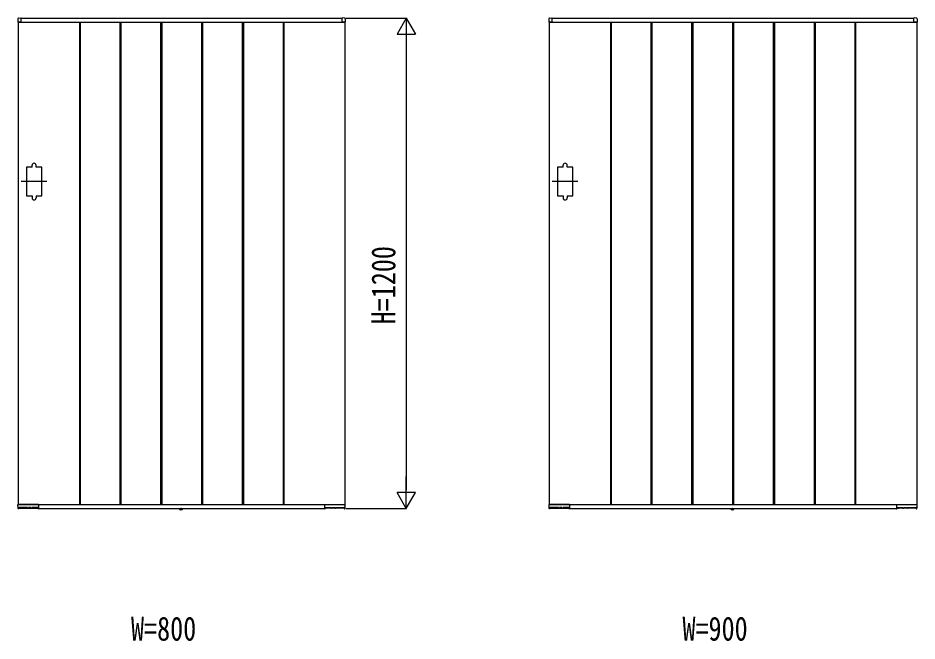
# Model space of a CAD drawing. Units: millimetres, scale not verified. Extents: x -8410 to 8410, y -5940 to 5940.
# Drawn here: x 690 to 2891, y 1326 to 2850 of the extents above; entities that cross this region are included whole.
import ezdxf
from ezdxf.enums import TextEntityAlignment as Align

# ---------------------------------------------------------------- set-up
doc = ezdxf.new("R2010")
doc.units = ezdxf.units.MM
doc.header["$LTSCALE"] = 30
doc.layers.add('0-2_YKK_A1', color=4, linetype='Continuous')
doc.layers.add('0-3_YKK_D', color=6, linetype='Continuous')
doc.styles.add('ＭＳ ゴシック', font='')
doc.styles.get('ＭＳ ゴシック').set_extended_font_data('MS Gothic')

msp = doc.modelspace()

# ---------------------------------------------------------------- linework, layer by layer
at = {"layer": '0-2_YKK_A1'}
for p, q in [((689.54, 2848.63), (689.54, 2840.5)), ((690.04, 2840), (690.04, 1660)), ((690.04, 2840), (1490.04, 2840)), ((697.04, 2840), (690.04, 2840)), ((690.04, 2840), (696.74, 2840)), ((690.95, 2850.13), (696.51, 2850.47)), ((696.74, 2840), (696.74, 2840)), ((697.04, 2850), (1483.04, 2850)), ((697.04, 2840), (697.04, 2850)), ((697.04, 2840.3), (697.04, 2849.97)), ((840.04, 2840), (840.04, 1660)), ((841.54, 2840), (841.54, 1660)), ((938.54, 2840), (938.54, 1660)), ((941.54, 2840), (941.54, 1660)), ((1038.54, 2840), (1038.54, 1660)), ((1041.54, 2840), (1041.54, 1660)), ((1138.54, 2840), (1138.54, 1660)), ((1141.54, 2840), (1141.54, 1660)), ((1238.54, 2840), (1238.54, 1660)), ((1241.54, 2840), (1241.54, 1660)), ((1338.54, 2840), (1338.54, 1660)), ((1340.04, 2840), (1340.04, 1660)), ((1483.04, 2840), (1483.04, 2850)), ((1483.04, 2840.3), (1483.04, 2849.97)), ((1483.04, 2840), (1490.04, 2840)), ((1490.04, 2840), (1483.34, 2840)), ((1483.34, 2840), (1483.34, 2840)), ((1489.13, 2850.13), (1483.57, 2850.47)), ((1490.04, 2840), (1490.04, 1651.83)), ((1490.54, 2848.63), (1490.54, 2840.5)), ((1989.54, 2848.63), (1989.54, 2840.5)), ((1990.04, 2840), (1990.04, 1660)), ((1990.04, 2840), (2890.04, 2840)), ((1997.04, 2840), (1990.04, 2840)), ((1990.04, 2840), (1996.74, 2840)), ((1990.95, 2850.13), (1996.51, 2850.47)), ((1996.74, 2840), (1996.74, 2840)), ((1997.04, 2850), (2883.04, 2850)), ((1997.04, 2840), (1997.04, 2850)), ((1997.04, 2840.3), (1997.04, 2849.97)), ((2140.04, 2840), (2140.04, 1660)), ((2141.54, 2840), (2141.54, 1660)), ((2238.54, 2840), (2238.54, 1660)), ((2241.54, 2840), (2241.54, 1660)), ((2338.54, 2840), (2338.54, 1660)), ((2341.54, 2840), (2341.54, 1660)), ((2438.54, 2840), (2438.54, 1660)), ((2441.54, 2840), (2441.54, 1660)), ((2538.54, 2840), (2538.54, 1660)), ((2541.54, 2840), (2541.54, 1660)), ((2638.54, 2840), (2638.54, 1660)), ((2641.54, 2840), (2641.54, 1660)), ((2738.54, 2840), (2738.54, 1660)), ((2740.04, 2840), (2740.04, 1660)), ((2883.04, 2840), (2883.04, 2850)), ((2883.04, 2840.3), (2883.04, 2849.97)), ((2883.04, 2840), (2890.04, 2840)), ((2890.04, 2840), (2883.34, 2840)), ((2883.34, 2840), (2883.34, 2840)), ((2889.13, 2850.13), (2883.57, 2850.47)), ((2890.04, 2840), (2890.04, 1651.83)), ((2890.54, 2848.63), (2890.54, 2840.5)), ((724.04, 2485), (724.04, 2490)), ((734.04, 2485), (734.04, 2490)), ((2024.04, 2485), (2024.04, 2490)), ((2034.04, 2485), (2034.04, 2490)), ((760.54, 2450), (697.54, 2450)), ((2060.54, 2450), (1997.54, 2450)), ((724.04, 2415), (724.04, 2410)), ((734.04, 2415), (734.04, 2410)), ((2024.04, 2415), (2024.04, 2410)), ((2034.04, 2415), (2034.04, 2410)), ((690.15, 1649.97), (689.57, 1659.47)), ((690.04, 1660), (1490.04, 1660)), ((697.04, 1660), (690.04, 1660)), ((739.74, 1660), (690.07, 1660)), ((691.9, 1649.99), (691.93, 1651.81)), ((712.83, 1652.1), (692.25, 1652.1)), ((713.15, 1651.81), (713.16, 1650.99)), ((714.88, 1650.99), (714.9, 1651.81)), ((721.87, 1652.1), (715.21, 1652.1)), ((722.18, 1651.81), (722.2, 1650.99)), ((723.92, 1650.99), (723.93, 1651.81)), ((737.87, 1652.1), (724.25, 1652.1)), ((734.14, 1652.1), (734.16, 1650.99)), ((738.18, 1651.81), (738.21, 1650.01)), ((740.04, 1660), (740.04, 1650)), ((740.04, 1659.7), (740.04, 1650.02)), ((1440.04, 1660), (1440.04, 1650)), ((1440.04, 1659.7), (1440.04, 1650.02)), ((1440.34, 1660), (1490.01, 1660)), ((1441.9, 1651.81), (1441.87, 1650.01)), ((1442.21, 1652.1), (1455.83, 1652.1)), ((1445.94, 1652.1), (1445.92, 1650.99)), ((1456.16, 1650.99), (1456.15, 1651.81)), ((1457.9, 1651.81), (1457.88, 1650.99)), ((1458.21, 1652.1), (1464.87, 1652.1)), ((1465.2, 1650.99), (1465.18, 1651.81)), ((1466.93, 1651.81), (1466.92, 1650.99)), ((1467.25, 1652.1), (1487.83, 1652.1)), ((1488.18, 1649.99), (1488.15, 1651.81)), ((1489.93, 1649.97), (1490.51, 1659.47)), ((1990.15, 1649.97), (1989.57, 1659.47)), ((1990.04, 1660), (2890.04, 1660)), ((1997.04, 1660), (1990.04, 1660)), ((2039.74, 1660), (1990.07, 1660)), ((1991.9, 1649.99), (1991.93, 1651.81)), ((2012.83, 1652.1), (1992.25, 1652.1)), ((2013.15, 1651.81), (2013.16, 1650.99)), ((2014.88, 1650.99), (2014.9, 1651.81)), ((2021.87, 1652.1), (2015.21, 1652.1)), ((2022.18, 1651.81), (2022.2, 1650.99)), ((2023.92, 1650.99), (2023.93, 1651.81)), ((2037.87, 1652.1), (2024.25, 1652.1)), ((2034.14, 1652.1), (2034.16, 1650.99)), ((2038.18, 1651.81), (2038.21, 1650.01)), ((2040.04, 1660), (2040.04, 1650)), ((2040.04, 1659.7), (2040.04, 1650.02)), ((2840.04, 1660), (2840.04, 1650)), ((2840.04, 1659.7), (2840.04, 1650.02)), ((2840.34, 1660), (2890.01, 1660)), ((2841.9, 1651.81), (2841.87, 1650.01)), ((2842.21, 1652.1), (2855.83, 1652.1)), ((2845.94, 1652.1), (2845.92, 1650.99)), ((2856.16, 1650.99), (2856.15, 1651.81)), ((2857.9, 1651.81), (2857.88, 1650.99)), ((2858.21, 1652.1), (2864.87, 1652.1)), ((2865.2, 1650.99), (2865.18, 1651.81)), ((2866.93, 1651.81), (2866.92, 1650.99)), ((2867.25, 1652.1), (2887.83, 1652.1)), ((2888.18, 1649.99), (2888.15, 1651.81)), ((2889.93, 1649.97), (2890.51, 1659.47)), ((691.4, 1649.5), (690.65, 1649.5)), ((691.91, 1650.5), (738.21, 1650.5)), ((739.54, 1649.52), (738.71, 1649.52)), ((740.04, 1650), (1440.04, 1650)), ((1084.65, 1649.5), (1084.74, 1650)), ((1084.65, 1649.5), (1084.82, 1648.53)), ((1084.65, 1649.5), (1092.47, 1649.5)), ((1084.74, 1650), (1092.38, 1650)), ((1088.56, 1645.8), (1088.56, 1650)), ((1092.47, 1649.5), (1092.3, 1648.53)), ((1092.47, 1649.5), (1092.38, 1650)), ((1440.54, 1649.52), (1441.37, 1649.52)), ((1488.17, 1650.5), (1441.87, 1650.5)), ((1488.68, 1649.5), (1489.43, 1649.5)), ((1991.4, 1649.5), (1990.65, 1649.5)), ((1991.91, 1650.5), (2038.21, 1650.5)), ((2039.54, 1649.52), (2038.71, 1649.52)), ((2040.04, 1650), (2840.04, 1650)), ((2434.65, 1649.5), (2434.74, 1650)), ((2434.65, 1649.5), (2434.82, 1648.53)), ((2434.65, 1649.5), (2442.47, 1649.5)), ((2434.74, 1650), (2442.38, 1650)), ((2438.56, 1645.8), (2438.56, 1650)), ((2442.47, 1649.5), (2442.3, 1648.53)), ((2442.47, 1649.5), (2442.38, 1650)), ((2840.54, 1649.52), (2841.37, 1649.52)), ((2888.17, 1650.5), (2841.87, 1650.5)), ((2888.68, 1649.5), (2889.43, 1649.5))]:
    msp.add_line(p, q, dxfattribs=at)
for points in [[(724.04, 2485), (710.04, 2485), (710.04, 2415), (724.04, 2415)], [(734.04, 2415), (748.04, 2415), (748.04, 2485), (734.04, 2485)], [(2024.04, 2485), (2010.04, 2485), (2010.04, 2415), (2024.04, 2415)], [(2034.04, 2415), (2048.04, 2415), (2048.04, 2485), (2034.04, 2485)], [(692.25, 1652.1), (692.11, 1652.07), (692.03, 1652.02), (691.99, 1651.97), (691.96, 1651.91), (691.94, 1651.86), (691.93, 1651.81)], [(713.15, 1651.81), (713.14, 1651.85), (713.13, 1651.9), (713.11, 1651.95), (713.08, 1651.99), (713.03, 1652.04), (712.95, 1652.08), (712.83, 1652.1)], [(715.21, 1652.1), (715.08, 1652.07), (715, 1652.02), (714.95, 1651.97), (714.92, 1651.91), (714.91, 1651.86), (714.9, 1651.81)], [(722.18, 1651.81), (722.18, 1651.85), (722.17, 1651.9), (722.14, 1651.95), (722.11, 1651.99), (722.06, 1652.04), (721.99, 1652.08), (721.87, 1652.1)], [(724.25, 1652.1), (724.11, 1652.07), (724.03, 1652.02), (723.99, 1651.97), (723.96, 1651.91), (723.94, 1651.86), (723.93, 1651.81)], [(738.18, 1651.81), (738.18, 1651.85), (738.17, 1651.9), (738.14, 1651.95), (738.11, 1651.99), (738.06, 1652.04), (737.99, 1652.08), (737.87, 1652.1)], [(1441.9, 1651.81), (1441.9, 1651.85), (1441.91, 1651.9), (1441.94, 1651.95), (1441.97, 1651.99), (1442.02, 1652.04), (1442.09, 1652.08), (1442.21, 1652.1)], [(1455.83, 1652.1), (1455.97, 1652.07), (1456.04, 1652.02), (1456.09, 1651.97), (1456.12, 1651.91), (1456.14, 1651.86), (1456.15, 1651.81)], [(1457.9, 1651.81), (1457.9, 1651.85), (1457.91, 1651.9), (1457.94, 1651.95), (1457.97, 1651.99), (1458.02, 1652.04), (1458.09, 1652.08), (1458.21, 1652.1)], [(1464.87, 1652.1), (1465, 1652.07), (1465.08, 1652.02), (1465.13, 1651.97), (1465.16, 1651.91), (1465.17, 1651.86), (1465.18, 1651.81)], [(1466.93, 1651.81), (1466.94, 1651.85), (1466.95, 1651.9), (1466.97, 1651.95), (1467, 1651.99), (1467.05, 1652.04), (1467.13, 1652.08), (1467.25, 1652.1)], [(1487.83, 1652.1), (1487.97, 1652.07), (1488.04, 1652.02), (1488.09, 1651.97), (1488.12, 1651.91), (1488.14, 1651.86), (1488.15, 1651.81)], [(1992.25, 1652.1), (1992.11, 1652.07), (1992.03, 1652.02), (1991.99, 1651.97), (1991.96, 1651.91), (1991.94, 1651.86), (1991.93, 1651.81)], [(2013.15, 1651.81), (2013.14, 1651.85), (2013.13, 1651.9), (2013.11, 1651.95), (2013.08, 1651.99), (2013.03, 1652.04), (2012.95, 1652.08), (2012.83, 1652.1)], [(2015.21, 1652.1), (2015.08, 1652.07), (2015, 1652.02), (2014.95, 1651.97), (2014.92, 1651.91), (2014.91, 1651.86), (2014.9, 1651.81)], [(2022.18, 1651.81), (2022.18, 1651.85), (2022.17, 1651.9), (2022.14, 1651.95), (2022.11, 1651.99), (2022.06, 1652.04), (2021.99, 1652.08), (2021.87, 1652.1)], [(2024.25, 1652.1), (2024.11, 1652.07), (2024.03, 1652.02), (2023.99, 1651.97), (2023.96, 1651.91), (2023.94, 1651.86), (2023.93, 1651.81)], [(2038.18, 1651.81), (2038.18, 1651.85), (2038.17, 1651.9), (2038.14, 1651.95), (2038.11, 1651.99), (2038.06, 1652.04), (2037.99, 1652.08), (2037.87, 1652.1)], [(2841.9, 1651.81), (2841.9, 1651.85), (2841.91, 1651.9), (2841.94, 1651.95), (2841.97, 1651.99), (2842.02, 1652.04), (2842.09, 1652.08), (2842.21, 1652.1)], [(2855.83, 1652.1), (2855.97, 1652.07), (2856.04, 1652.02), (2856.09, 1651.97), (2856.12, 1651.91), (2856.14, 1651.86), (2856.15, 1651.81)], [(2857.9, 1651.81), (2857.9, 1651.85), (2857.91, 1651.9), (2857.94, 1651.95), (2857.97, 1651.99), (2858.02, 1652.04), (2858.09, 1652.08), (2858.21, 1652.1)], [(2864.87, 1652.1), (2865, 1652.07), (2865.08, 1652.02), (2865.13, 1651.97), (2865.16, 1651.91), (2865.17, 1651.86), (2865.18, 1651.81)], [(2866.93, 1651.81), (2866.94, 1651.85), (2866.95, 1651.9), (2866.97, 1651.95), (2867, 1651.99), (2867.05, 1652.04), (2867.13, 1652.08), (2867.25, 1652.1)], [(2887.83, 1652.1), (2887.97, 1652.07), (2888.04, 1652.02), (2888.09, 1651.97), (2888.12, 1651.91), (2888.14, 1651.86), (2888.15, 1651.81)], [(1086.26, 1647.42), (1087.42, 1649.74), (1088.56, 1650.35)], [(1090.86, 1647.42), (1089.71, 1649.74), (1088.56, 1650.35)], [(2436.26, 1647.42), (2437.42, 1649.74), (2438.56, 1650.35)], [(2440.86, 1647.42), (2439.71, 1649.74), (2438.56, 1650.35)]]:
    msp.add_lwpolyline(points, dxfattribs=at)
for centre, radius, start, end in [((691.04, 2848.63), 1.5, 93.5, 180), ((690.04, 2840.5), 0.5, 180, 270), ((696.54, 2849.97), 0.5, 0, 93.5), ((696.74, 2840.3), 0.3, 270, 0), ((1483.54, 2849.97), 0.5, 86.5, 180), ((1483.34, 2840.3), 0.3, 180, 270), ((1489.04, 2848.63), 1.5, 0, 86.5), ((1490.04, 2840.5), 0.5, 270, 0), ((1991.04, 2848.63), 1.5, 93.5, 180), ((1990.04, 2840.5), 0.5, 180, 270), ((1996.54, 2849.97), 0.5, 0, 93.5), ((1996.74, 2840.3), 0.3, 270, 0), ((2883.54, 2849.97), 0.5, 86.5, 180), ((2883.34, 2840.3), 0.3, 180, 270), ((2889.04, 2848.63), 1.5, 0, 86.5), ((2890.04, 2840.5), 0.5, 270, 0), ((729.04, 2490), 5, 0, 180), ((2029.04, 2490), 5, 0, 180), ((729.04, 2410), 5, 180, 0), ((2029.04, 2410), 5, 180, 0), ((690.07, 1659.5), 0.5, 90, 183.5), ((713.66, 1651), 0.5, 181, 270), ((714.38, 1651), 0.5, 270, 359), ((722.7, 1651), 0.5, 181, 270), ((723.42, 1651), 0.5, 270, 359), ((734.66, 1651), 0.5, 181, 270), ((739.74, 1659.7), 0.3, 0, 90), ((1440.34, 1659.7), 0.3, 90, 180), ((1445.42, 1651), 0.5, 270, 359), ((1456.66, 1651), 0.5, 181, 270), ((1457.38, 1651), 0.5, 270, 359), ((1465.7, 1651), 0.5, 181, 270), ((1466.42, 1651), 0.5, 270, 359), ((1490.01, 1659.5), 0.5, 356.5, 90), ((1990.07, 1659.5), 0.5, 90, 183.5), ((2013.66, 1651), 0.5, 181, 270), ((2014.38, 1651), 0.5, 270, 359), ((2022.7, 1651), 0.5, 181, 270), ((2023.42, 1651), 0.5, 270, 359), ((2034.66, 1651), 0.5, 181, 270), ((2039.74, 1659.7), 0.3, 0, 90), ((2840.34, 1659.7), 0.3, 90, 180), ((2845.42, 1651), 0.5, 270, 359), ((2856.66, 1651), 0.5, 181, 270), ((2857.38, 1651), 0.5, 270, 359), ((2865.7, 1651), 0.5, 181, 270), ((2866.42, 1651), 0.5, 270, 359), ((2890.01, 1659.5), 0.5, 356.5, 90), ((690.65, 1650), 0.5, 183.5, 269.21081), ((691.4, 1650), 0.5, 269.18971, 359), ((738.71, 1650.02), 0.5, 181.0014, 270.00152), ((739.54, 1650.02), 0.5, 270, 0), ((1085.71, 1648.68), 0.9, 190, 239.36409), ((1088.56, 1653.5), 6.5, 239.36409, 300.63591), ((1091.41, 1648.68), 0.9, 300.63591, 350), ((1440.54, 1650.02), 0.5, 180, 270), ((1441.37, 1650.02), 0.5, 269.99848, 358.9986), ((1488.68, 1650), 0.5, 181, 270.81029), ((1489.43, 1650), 0.5, 270.78919, 356.5), ((1990.65, 1650), 0.5, 183.5, 269.21081), ((1991.4, 1650), 0.5, 269.18971, 359), ((2038.71, 1650.02), 0.5, 181.0014, 270.00152), ((2039.54, 1650.02), 0.5, 270, 0), ((2435.71, 1648.68), 0.9, 190, 239.36409), ((2438.56, 1653.5), 6.5, 239.36409, 300.63591), ((2441.41, 1648.68), 0.9, 300.63591, 350), ((2840.54, 1650.02), 0.5, 180, 270), ((2841.37, 1650.02), 0.5, 269.99848, 358.9986), ((2888.68, 1650), 0.5, 181, 270.81029), ((2889.43, 1650), 0.5, 270.78919, 356.5)]:
    msp.add_arc(centre, radius, start, end, dxfattribs=at)
at = {"layer": '0-3_YKK_D'}
for p, q in [((1492.04, 2850), (1641.04, 2850)), ((1640.04, 2850), (1617.54, 2811.03)), ((1640.04, 2850), (1662.54, 2811.03)), ((1640.04, 2850), (1640.04, 2772.06)), ((1617.54, 2811.03), (1662.54, 2811.03)), ((1640.04, 2805), (1640.04, 1695)), ((1640.04, 1650), (1640.04, 1727.94)), ((1640.04, 1650), (1617.54, 1688.97)), ((1662.54, 1688.97), (1617.54, 1688.97)), ((1640.04, 1650), (1662.54, 1688.97)), ((1492.04, 1650), (1641.04, 1650))]:
    msp.add_line(p, q, dxfattribs=at)

# ---------------------------------------------------------------- texts
at = {"layer": '0-3_YKK_D', "style": 'ＭＳ ゴシック', "width": 0.8}
msp.add_text('H=1200', height=58.65, rotation=90, dxfattribs=at).set_placement((1631.04, 2100.67), align=Align.BOTTOM_LEFT)
for s, p in [('W=800', (966.31, 1309)), ('W=900', (2316.31, 1309))]:
    msp.add_text(s, height=58.65, dxfattribs=at).set_placement(p, align=Align.BOTTOM_LEFT)

doc.saveas('drawing.dxf')
